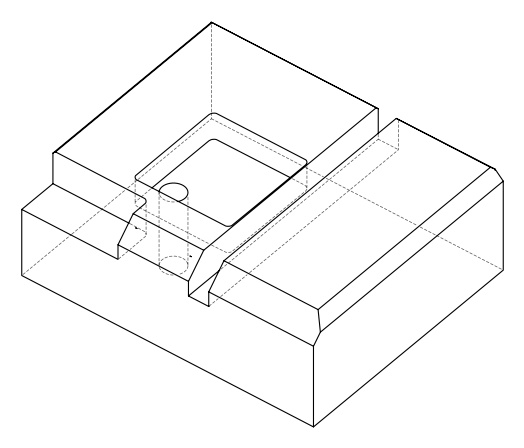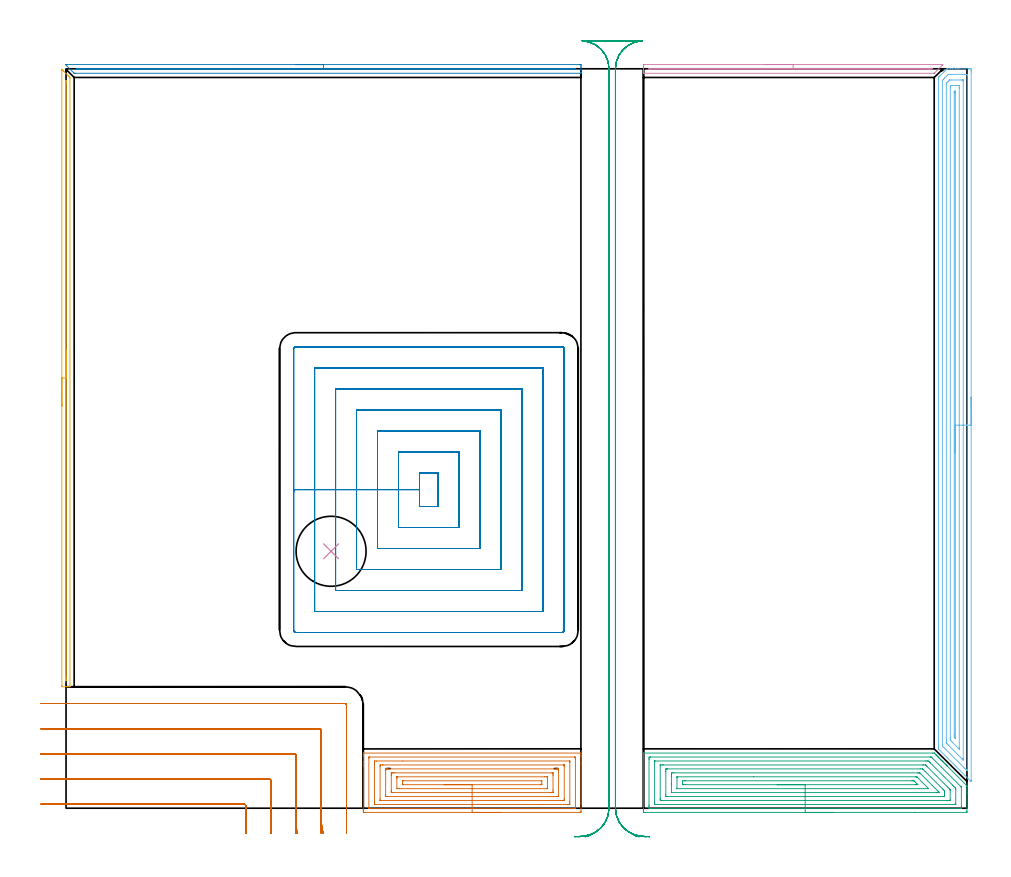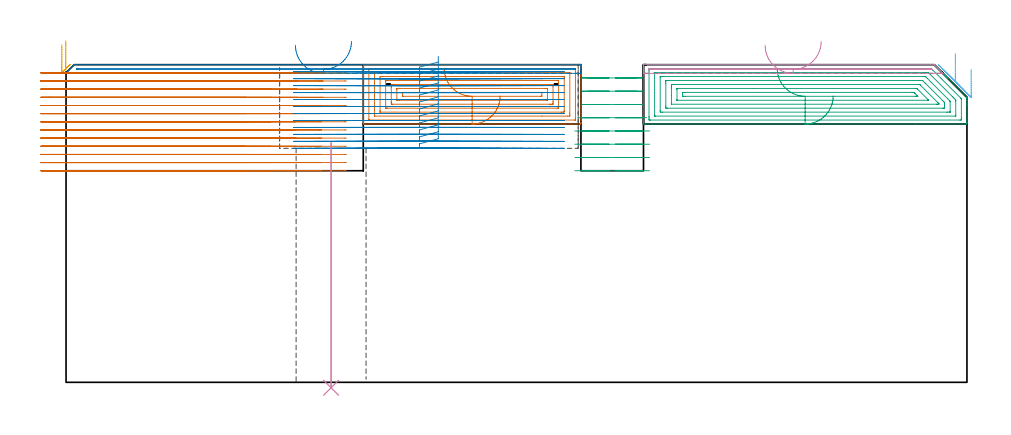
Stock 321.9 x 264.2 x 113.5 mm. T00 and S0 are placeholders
(PLAN: 10 operations, 4 tool changes, 97.7 min)
(1 AREA_MILL | FG_CHAMFER_SURFACE | UGT0205_001 | 5.29 min | 21101 mm3)
(2 AREA_MILL_1 | FG_CHAMFER_SURFACE_1 | UGT0205_001 | 3.06 min | 877 mm3)
(3 AREA_MILL_2 | FG_CHAMFER_SURFACE_2 | UGT0205_001 | 7.5 min | 27778 mm3)
(4 AREA_MILL_3 | FG_CHAMFER_SURFACE_3 | UGT0205_001 | 1.83 min | 534 mm3)
(5 AREA_MILL_4 | FG_CHAMFER_SURFACE_4 | UGT0205_001 | 3.64 min | 928 mm3)
(6 AREA_MILL_5 | FG_CHAMFER_SURFACE_5 | UGT0205_001 | 10.12 min | 16874 mm3)
(7 MILL_CORNER_NOTCH_RECTANGULAR | CORNER_NOTCH_RECTANGULAR | NXT0201_011 | Follow Part, ap 3, ae 75% | 17.3 min | 172560 mm3)
(8 MILL_RECTANGULAR_POCKET | POCKET_RECTANGULAR_STRAIGHT | NXT0201_013 | Follow Part, ap 2.5, ae 75% | 38.71 min | 356811 mm3)
(9 MILL_RECTANGULAR_SLOT | SLOT_RECTANGULAR | UGT0201_094 | Follow Part, ap 5, ae 75% | 9.92 min | 219696 mm3)
(10 INDEXABLE_INSERT_DRILL_THROUGH_HOLE_FROM_SOLID | STEP1HOLE | NXT0302_021 | 0.36 min | 41031 mm3)
(TOOL UGT0205_001 | Chamfer Mill 20 x 3 x 45 deg. | D20 FL50 Z2)
(TOOL NXT0201_011 | ENDMILL 12mm [2P460-1200-NA 1630] | D12 FL38 Z6)
(TOOL NXT0201_013 | ENDMILL 10mm | D10 FL30 Z4)
(TOOL UGT0201_094 | End mill 20 mm | D20 FL38 Z4)
(TOOL NXT0302_021 | Index. Insert Drill 25mm [880-D2500L25-05] | D25 PA176 FL125 Z2)
(OP 1 AREA_MILL)
G17 G21 G94 G90
T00 M6
G54
G17 G0 G90 X155.1 Y-1.5 S1061 M3
G43 Z123.5 H0
Z102.3
G94 G1 X155.062 Z101.428 F250.
X154.948 Z100.564
X154.759 Z99.712
X154.497 Z98.88
X154.163 Z98.074
X153.76 Z97.3
X153.291 Z96.564
X152.76 Z95.872
X152.171 Z95.229
X151.528 Z94.64
X150.836 Z94.108
X150.1 Z93.64
X149.326 Z93.237
X148.52 Z92.903
X147.688 Z92.641
X146.836 Z92.452
X145.972 Z92.338
X145.1 Z92.3
X106.786
X106.328 Y-1.495 Z92.303
X106.209 Y-1.491 Z92.306
X106.204 Y-1.042 Z92.755
X106.2 Y-0.462 Z93.334
Y15.135 Z108.93
Y15.714 Z109.509
Y16.319 Z110.116
Y16.596 Z110.393
Y18.36 Z112.155
Y18.914 Z112.713
Y19.242 Z113.041
X106.201 Y19.413 Z113.212
X106.21 Y19.694 Z113.493
X106.34 Y19.7 Z113.5
X183.86
X183.99 Y19.694 Z113.493
X184. Y19.412 Z113.211
Y18.915 Z112.714
Y18.36 Z112.155
Y16.319 Z110.116
Y15.714 Z109.509
Y2.12 Z95.917
Y-1.042 Z92.755
X183.997 Y-1.347 Z92.45
X183.99 Y-1.492 Z92.305
X183.844 Y-1.499 Z92.299
X183.414 Y-1.5 Z92.3
X145.1
Y-0.086 Z93.714
X108.492 Y-0.085 Z93.715
X108.21 Y-0.077 Z93.723
X108.204 Y0.011 Z93.811
X108.2 Y0.203 Z94.003
X108.201 Y17.841 Z111.641
X108.21 Y18.205 Z112.005
X108.22 Y18.279 Z112.079
X108.262 Y18.283 Z112.083
X108.364 Y18.285 Z112.085
X181.632 Y18.286 Z112.086
X181.708 Y18.285 Z112.085
X181.99 Y18.277 Z112.077
X181.996 Y18.189 Z111.989
X182. Y17.997 Z111.797
X181.999 Y0.359 Z94.159
X181.99 Y-0.005 Z93.795
X181.98 Y-0.079 Z93.721
X181.938 Y-0.083 Z93.717
X181.836 Y-0.085 Z93.715
X145.1 Y-0.086 Z93.714
Y1.328 Z95.128
X110.35 Y1.329 Z95.129
X110.257 Y1.33 Z95.13
X110.225 Y1.333 Z95.133
X110.213 Y1.334 Z95.134
X110.21 Y1.358 Z95.158
X110.204 Y1.456 Z95.256
X110.201 Y1.604 Z95.404
X110.2 Y1.752 Z95.552
Y15.862 Z109.662
X110.204 Y16.596 Z110.396
X110.207 Y16.738 Z110.538
X110.22 Y16.864 Z110.664
X110.35 Y16.866 Z110.666
X110.964 Y16.871 Z110.671
X120.319 Y16.872 Z110.672
X179.85 Y16.871 Z110.671
X179.943 Y16.87 Z110.67
X179.975 Y16.867 Z110.667
X179.987 Y16.866 Z110.666
X179.99 Y16.842 Z110.642
X179.996 Y16.744 Z110.544
X179.999 Y16.596 Z110.396
X180. Y16.448 Z110.248
Y2.338 Z96.138
X179.996 Y1.604 Z95.404
X179.993 Y1.462 Z95.262
X179.98 Y1.335 Z95.135
X179.85 Y1.334 Z95.134
X179.236 Y1.329 Z95.129
X170.035 Y1.328 Z95.128
X145.1
Y2.743 Z96.543
X112.3
X112.253 Y2.744 Z96.544
X112.22 Y2.748 Z96.548
X112.21 Y2.751 Z96.551
X112.207 Y2.768 Z96.568
X112.202 Y2.945 Z96.745
X112.2 Y3.3 Z97.1
X112.201 Y14.832 Z108.632
X112.206 Y15.24 Z109.04
X112.21 Y15.437 Z109.237
X112.398 Y15.451 Z109.251
X113.023 Y15.456 Z109.256
X113.283 Y15.457 Z109.257
X177.9
X177.947 Y15.456 Z109.256
X177.979 Y15.452 Z109.252
X177.99 Y15.449 Z109.249
X177.993 Y15.432 Z109.232
X177.998 Y15.255 Z109.055
X178. Y14.9 Z108.7
X177.999 Y3.368 Z97.168
X177.994 Y2.96 Z96.76
X177.99 Y2.763 Z96.563
X177.802 Y2.749 Z96.549
X177.177 Y2.744 Z96.544
X176.917 Y2.743 Z96.543
X145.1
Y4.157 Z97.957
X114.805
X114.711 Y4.158 Z97.958
X114.524 Y4.162 Z97.962
X114.21 Y4.171 Z97.971
X114.208 Y4.249 Z98.049
X114.201 Y4.847 Z98.647
Y13.666 Z107.466
X114.206 Y13.951 Z107.751
X114.21 Y14.024 Z107.824
X114.214 Y14.036 Z107.836
X114.306 Y14.039 Z107.839
X114.431 Y14.042 Z107.842
X114.618 Y14.043 Z107.843
X114.711
X175.395
X175.489 Y14.042 Z107.842
X175.676 Y14.038 Z107.838
X175.99 Y14.029 Z107.829
X175.992 Y13.951 Z107.751
X175.999 Y13.353 Z107.153
Y4.534 Z98.334
X175.994 Y4.249 Z98.049
X175.99 Y4.176 Z97.976
X175.986 Y4.164 Z97.964
X175.894 Y4.161 Z97.961
X175.769 Y4.158 Z97.958
X175.582 Y4.157 Z97.957
X175.489
X145.1
Y5.571 Z99.371
X116.587
X116.438 Y5.572 Z99.372
X116.319 Y5.575 Z99.375
X116.241 Y5.578 Z99.378
X116.21 Y5.585 Z99.385
X116.208 Y5.631 Z99.431
X116.203 Y6.013 Z99.813
X116.2 Y6.396 Z100.196
Y11.688 Z105.488
X116.202 Y12.187 Z105.987
X116.205 Y12.565 Z106.365
X116.21 Y12.618 Z106.418
X116.253 Y12.622 Z106.422
X116.364 Y12.625 Z106.425
X116.587 Y12.628 Z106.428
X117.031 Y12.629 Z106.429
X117.478
X173.613
X173.762 Y12.628 Z106.428
X173.881 Y12.625 Z106.425
X173.958 Y12.622 Z106.422
X173.99 Y12.615 Z106.415
X173.992 Y12.569 Z106.369
X173.997 Y12.187 Z105.987
X174. Y11.804 Z105.604
Y6.512 Z100.312
X173.998 Y6.013 Z99.813
X173.995 Y5.635 Z99.435
X173.99 Y5.582 Z99.382
X173.947 Y5.578 Z99.378
X173.836 Y5.575 Z99.375
X173.613 Y5.572 Z99.372
X173.169 Y5.571 Z99.371
X172.722
X145.1
Y6.985 Z100.785
X119.169
X118.369 Y6.987 Z100.787
X118.275 Y6.989 Z100.789
X118.218 Y6.992 Z100.792
X118.207 Y7.01 Z100.81
X118.204 Y7.018 Z100.818
X118.201 Y7.062 Z100.862
Y10.757 Z104.557
X118.206 Y11.092 Z104.892
X118.21 Y11.186 Z104.986
X118.215 Y11.209 Z105.009
X118.221 Y11.21 Z105.01
X118.269 Y11.213 Z105.013
X118.369 Y11.214 Z105.014
X118.46 Y11.215 Z105.015
X171.031
X171.831 Y11.213 Z105.013
X171.925 Y11.211 Z105.011
X171.982 Y11.208 Z105.008
X171.993 Y11.19 Z104.99
X171.996 Y11.182 Z104.982
X171.999 Y11.138 Z104.938
Y7.443 Z101.243
X171.994 Y7.108 Z100.908
X171.99 Y7.013 Z100.813
X171.985 Y6.991 Z100.791
X171.979 Y6.99 Z100.79
X171.931 Y6.987 Z100.787
X171.831 Y6.986 Z100.786
X171.74 Y6.985 Z100.785
X145.1
Y8.4 Z102.2
X120.413
X120.284 Y8.401 Z102.201
X120.25 Y8.402 Z102.202
X120.223 Y8.406 Z102.206
X120.21 Y8.46 Z102.26
X120.201 Y8.61 Z102.41
Y9.541 Z103.341
X120.208 Y9.749 Z103.549
X120.213 Y9.793 Z103.593
X120.343 Y9.797 Z103.597
X120.518 Y9.8 Z103.6
X169.787
X169.916 Y9.799 Z103.599
X169.95 Y9.798 Z103.598
X169.977 Y9.794 Z103.594
X169.99 Y9.74 Z103.54
X169.999 Y9.59 Z103.39
Y8.659 Z102.459
X169.992 Y8.451 Z102.251
X169.987 Y8.407 Z102.207
X169.857 Y8.403 Z102.203
X169.682 Y8.4 Z102.2
X145.1
X144.228 Z102.238
X143.363 Z102.351
X142.512 Z102.54
X141.68 Z102.803
X140.874 Z103.136
X140.1 Z103.539
X139.364 Z104.008
X138.672 Z104.539
X138.029 Z105.128
X137.44 Z105.772
X136.908 Z106.464
X136.44 Z107.2
X136.037 Z107.973
X135.703 Z108.779
X135.441 Z109.611
X135.252 Z110.463
X135.138 Z111.328
X135.1 Z112.2
G0 Z123.5
M5
M2
(OP 2 AREA_MILL_1)
G17 G21 G94 G90
T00 M6
G54
G17 G0 G90 X81.973 Y265.697 S1061 M3
G43 Z123.5 H0
Z120.403
G94 G1 X82.011 Z119.531 F250.
X82.125 Z118.666
X82.313 Z117.814
X82.576 Z116.982
X82.909 Z116.176
X83.312 Z115.403
X83.781 Z114.667
X84.312 Z113.975
X84.901 Z113.332
X85.545 Z112.742
X86.237 Z112.211
X86.972 Z111.742
X87.746 Z111.339
X88.552 Z111.006
X89.384 Y265.698 Z110.743
X90.236 Z110.554
X91.101 Z110.44
X91.972 Z110.402
X183.401 Y265.7 Z110.4
X183.72 Y265.699 Z110.401
X183.973 Y265.694 Z110.404
X183.996 Y265.692 Z110.406
X184. Y265.451 Z110.646
Y264.88 Z111.216
Y264.584 Z111.512
Y263.99 Z112.11
Y263.716 Z112.383
Y262.849 Z113.25
Y262.771 Z113.328
X183.997 Y262.684 Z113.408
X183.99 Y262.602 Z113.488
X183.847 Y262.6 Z113.5
X3.223
X2.895 Y262.604 Z113.49
X2.734 Y262.766 Z113.331
X2.651 Y262.849 Z113.249
X0.192 Y265.317 Z110.781
X0.098 Y265.451 Z110.649
X0. Y265.588 Z110.51
X-0.039 Y265.666 Z110.432
X-0.034 Y265.671 Z110.427
X-0.017 Y265.68 Z110.418
X0.043 Y265.694 Z110.405
X0.101 Y265.695
X91.972 Y265.698 Z110.402
Y264.283 Z111.817
X181.617 Y264.285 Z111.815
X181.925 Y264.284 Z111.816
X181.972 Y264.281 Z111.819
X181.989 Y264.279 Z111.821
X181.991 Y264.271 Z111.829
X181.997 Y264.215 Z111.885
X181.99 Y264.059 Z112.041
X181.978 Y264.021 Z112.079
X181.896 Y264.019 Z112.081
X181.617 Y264.016 Z112.084
X181.311 Y264.015 Z112.085
X181.005 Y264.014 Z112.086
X4.391 Y264.015 Z112.085
X4.115 Y264.017 Z112.083
X3.977 Y264.02 Z112.08
X3.942 Y264.022 Z112.078
X3.923 Y264.037 Z112.063
X3.882 Y264.074 Z112.026
X3.804 Y264.15 Z111.95
X3.731 Y264.226 Z111.874
X3.697 Y264.264 Z111.836
X3.69 Y264.274 Z111.826
X3.709 Y264.275 Z111.825
X3.842 Y264.278 Z111.822
X4.115 Y264.28 Z111.82
X4.427 Y264.281 Z111.819
X91.972 Y264.283 Z111.817
X92.844 Z111.855
X93.709 Z111.969
X94.561 Z112.157
X95.393 Z112.42
X96.199 Z112.753
X96.972 Z113.156
X97.708 Z113.625
X98.4 Y264.284 Z114.156
X99.044 Z114.745
X99.633 Z115.389
X100.164 Z116.081
X100.633 Z116.816
X101.036 Z117.59
X101.37 Z118.396
X101.632 Z119.228
X101.821 Z120.08
X101.935 Z120.945
X101.973 Z121.816
G0 Z123.5
M5
M2
(OP 3 AREA_MILL_2)
G17 G21 G94 G90
T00 M6
G54
G17 G0 G90 X274.1 Y-1.5 S1061 M3
G43 Z123.5 H0
Z102.3
G94 G1 X274.062 Z101.428 F250.
X273.948 Z100.563
X273.759 Z99.712
X273.497 Z98.88
X273.163 Z98.074
X272.76 Z97.3
X272.292 Z96.564
X271.76 Z95.872
X271.171 Z95.229
X270.528 Z94.64
X269.836 Z94.108
X269.1 Z93.64
X268.326 Z93.237
X267.52 Z92.903
X266.688 Z92.641
X265.837 Z92.452
X264.972 Z92.338
X264.1 Z92.3
X206.919
X206.461 Y-1.495 Z92.303
X206.31 Y-1.492 Z92.306
X206.305 Y-1.042 Z92.755
X206.3 Y-0.431 Z93.367
Y15.985 Z109.78
Y18.36 Z112.155
Y19.346 Z113.146
X206.309 Y19.694 Z113.485
X206.31 Y19.705 Z113.495
X206.469 Y19.7 Z113.5
X309.665
X310.187 Y19.704 Z113.491
X310.215 Y19.686 Z113.482
X310.218 Y19.683 Z113.481
X310.559 Y19.342 Z113.14
X310.66 Y19.242 Z113.038
X310.755 Y19.146 Z112.945
X310.857 Y19.043 Z112.843
X310.954 Y18.948 Z112.744
X311.045 Y18.855 Z112.655
X311.155 Y18.745 Z112.545
X311.248 Y18.654 Z112.45
X311.335 Y18.565 Z112.364
X311.453 Y18.448 Z112.247
X311.542 Y18.36 Z112.156
X311.626 Y18.275 Z112.074
X311.751 Y18.15 Z111.949
X311.836 Y18.066 Z111.862
X311.916 Y17.985 Z111.784
X312.048 Y17.852 Z111.651
X312.13 Y17.772 Z111.568
X312.206 Y17.694 Z111.493
X312.346 Y17.554 Z111.353
X312.424 Y17.478 Z111.274
X312.496 Y17.404 Z111.203
X312.644 Y17.256 Z111.056
X312.718 Y17.184 Z110.981
X312.787 Y17.114 Z110.913
X312.942 Y16.959 Z110.758
X313.011 Y16.89 Z110.687
X313.077 Y16.824 Z110.623
X313.24 Y16.661 Z110.46
X313.305 Y16.596 Z110.393
X313.367 Y16.533 Z110.332
X313.537 Y16.363 Z110.162
X313.599 Y16.302 Z110.099
X313.657 Y16.243 Z110.042
X313.835 Y16.065 Z109.864
X313.893 Y16.008 Z109.805
X313.948 Y15.953 Z109.752
X314.133 Y15.767 Z109.566
X314.187 Y15.714 Z109.511
X314.238 Y15.663 Z109.462
X314.431 Y15.47 Z109.269
X314.481 Y15.42 Z109.217
X314.528 Y15.372 Z109.171
X314.729 Y15.172 Z108.971
X314.775 Y15.126 Z108.924
X314.818 Y15.082 Z108.881
X315.026 Y14.874 Z108.673
X321.829 Y8.071 Z101.87
X321.876 Y8.022 Z101.821
X321.899 Y7.99 Z101.788
X321.9 Y7.777 Z101.575
Y7.707 Z101.506
Y6.895 Z100.69
Y5.672 Z99.469
Y5.131 Z98.925
Y-1.042 Z92.755
X321.897 Y-1.316 Z92.482
X321.89 Y-1.492 Z92.306
X321.711 Y-1.499 Z92.299
X303.412 Y-1.5 Z92.3
X264.1
Y-0.086 Z93.714
X208.706 Y-0.085 Z93.715
X208.63
X208.333 Y-0.079 Z93.721
X208.31 Y0.018 Z93.818
X208.303 Y0.238 Z94.038
X208.301 Y0.722 Z94.522
X208.3 Y1.123 Z94.923
X208.301 Y17.478 Z111.278
X208.302 Y17.877 Z111.677
X208.31 Y18.273 Z112.073
X208.706 Y18.284 Z112.084
X208.783 Y18.285 Z112.085
X308.848
X309.052 Y18.282 Z112.082
X309.149 Y18.279 Z112.079
X309.343 Y18.095 Z111.895
X309.666 Y17.783 Z111.583
X312.793 Y14.658 Z108.458
X319.672 Y7.777 Z101.577
X319.843 Y7.6 Z101.4
X319.888 Y7.55 Z101.35
X319.893 Y7.526 Z101.326
X319.897 Y7.476 Z101.276
X319.9 Y7.376 Z101.176
X319.899 Y0.722 Z94.522
X319.898 Y0.323 Z94.123
X319.89 Y-0.073 Z93.727
X319.494 Y-0.084 Z93.716
X319.418 Y-0.085 Z93.715
X264.1 Y-0.086 Z93.714
Y1.328 Z95.128
X210.493 Y1.329 Z95.129
X210.4 Y1.33 Z95.13
X210.327 Y1.333 Z95.133
X210.312 Y1.335 Z95.135
X210.308 Y1.359 Z95.159
X210.304 Y1.413 Z95.213
X210.301 Y1.604 Z95.404
X210.3 Y1.794 Z95.594
X210.301 Y16.596 Z110.396
X210.302 Y16.785 Z110.585
X210.308 Y16.85 Z110.65
X210.311 Y16.865 Z110.665
X210.321 Y16.867 Z110.667
X210.354 Y16.869 Z110.669
X210.493 Y16.871 Z110.671
X306.985
X307.604 Y16.868 Z110.668
X307.879 Y16.864 Z110.664
X308.138 Y16.851 Z110.651
X308.399 Y16.596 Z110.396
X308.772 Y16.228 Z110.028
X316.813 Y8.187 Z101.987
X317.221 Y7.777 Z101.577
X317.707 Y7.284 Z101.084
X317.89 Y7.084 Z100.884
X317.895 Y6.895 Z100.695
X317.899 Y6.706 Z100.506
Y1.604 Z95.404
X317.898 Y1.415 Z95.215
X317.892 Y1.35 Z95.15
X317.889 Y1.334 Z95.134
X317.88 Y1.333 Z95.133
X317.846 Y1.33 Z95.13
X317.707 Y1.329 Z95.129
X264.1 Y1.328 Z95.128
Y2.743 Z96.543
X213.174
X212.912 Y2.744 Z96.544
X212.43 Y2.748 Z96.548
X212.325 Y2.75 Z96.55
X212.31 Y2.934 Z96.734
X212.3 Y3.348 Z97.148
Y3.368 Z97.168
X212.301 Y15.264 Z109.064
X212.303 Y15.371 Z109.171
X212.307 Y15.425 Z109.225
X212.309 Y15.446 Z109.246
X212.331 Y15.45 Z109.25
X212.544 Y15.454 Z109.254
X213.174 Y15.457 Z109.257
X213.434
X306.092
X306.353 Y15.456 Z109.256
X306.985 Y15.452 Z109.252
X307.071 Y15.45 Z109.25
X307.163 Y15.376 Z109.176
X307.35 Y15.194 Z108.994
X307.718 Y14.832 Z108.632
X315.026 Y7.525 Z101.325
X315.653 Y6.895 Z100.695
X315.856 Y6.686 Z100.486
X315.889 Y6.651 Z100.451
X315.893 Y6.625 Z100.425
X315.897 Y6.572 Z100.372
X315.899 Y6.464 Z100.264
Y2.936 Z96.736
X315.897 Y2.829 Z96.629
X315.894 Y2.775 Z96.575
X315.891 Y2.753 Z96.553
X315.869 Y2.75 Z96.55
X315.656 Y2.746 Z96.546
X315.026 Y2.743 Z96.543
X314.766
X264.1
Y4.157 Z97.957
X214.867
X214.679 Y4.159 Z97.959
X214.313 Y4.164 Z97.964
X214.31 Y4.249 Z98.049
X214.301 Y4.9 Z98.7
X214.3 Y13.069 Z106.869
X214.302 Y13.719 Z107.519
X214.307 Y13.951 Z107.751
X214.31 Y14.025 Z107.825
X214.586 Y14.036 Z107.836
X214.773 Y14.041 Z107.841
X214.867 Y14.043 Z107.843
X305.199
X306.003 Y14.038 Z107.838
X306.041 Y14.036 Z107.836
X306.092 Y14.001 Z107.801
X306.147 Y13.951 Z107.751
X306.985 Y13.117 Z106.917
X313.24 Y6.862 Z100.662
X313.662 Y6.433 Z100.233
X313.869 Y6.221 Z100.021
X313.89 Y6.013 Z99.813
X313.899 Y5.363 Z99.163
Y5.131 Z98.931
X313.898 Y4.481 Z98.281
X313.893 Y4.249 Z98.049
X313.89 Y4.175 Z97.975
X313.615 Y4.164 Z97.964
X313.427 Y4.159 Z97.959
X313.333 Y4.157 Z97.957
X264.1
Y5.571 Z99.371
X216.302
X216.3 Y8.659 Z102.459
Y11.305 Z105.105
Y11.746 Z105.546
X216.303 Y12.187 Z105.987
X216.307 Y12.621 Z106.421
X216.747 Y12.625 Z106.425
X217.194 Y12.628 Z106.428
X304.305
X304.754 Y12.626 Z106.426
X304.973 Y12.622 Z106.422
X305.029 Y12.611 Z106.411
X305.104 Y12.542 Z106.342
X305.199 Y12.453 Z106.253
X311.453 Y6.199 Z99.999
X311.635 Y6.013 Z99.813
X311.812 Y5.828 Z99.628
X311.89 Y5.735 Z99.535
X311.892 Y5.682 Z99.482
X311.893 Y5.579 Z99.379
X311.453 Y5.575 Z99.375
X311.006 Y5.572 Z99.372
X264.1 Y5.571 Z99.371
Y6.985 Z100.785
X218.534 Y6.986 Z100.786
X218.441 Y6.987 Z100.787
X218.346 Y6.992 Z100.792
X218.309 Y6.996 Z100.796
X218.305 Y7.016 Z100.816
X218.302 Y7.04 Z100.84
X218.3 Y7.126 Z100.926
X218.301 Y10.885 Z104.685
X218.304 Y11.039 Z104.839
X218.31 Y11.162 Z104.962
X218.318 Y11.209 Z105.009
X218.335 Y11.21 Z105.01
X218.534 Y11.214 Z105.014
X245.701 Y11.215 Z105.015
X303.503
X303.904 Y11.213 Z105.013
X303.953 Y11.211 Z105.011
X303.974 Y11.208 Z105.008
X304.007 Y11.184 Z104.984
X304.141 Y11.057 Z104.857
X304.305 Y10.897 Z104.697
X308.117 Y7.085 Z100.885
X308.153 Y7.046 Z100.846
X308.186 Y7.005 Z100.805
X308.193 Y6.992 Z100.792
X307.788 Y6.985 Z100.785
X264.1
Y8.399 Z102.199
X221.215 Y8.4 Z102.2
X220.58 Y8.403 Z102.203
X220.321 Y8.407 Z102.207
X220.302 Y8.659 Z102.459
X220.301 Y8.679 Z102.479
Y9.541 Z103.341
Y9.561 Z103.361
X220.321 Y9.793 Z103.593
X220.954 Y9.799 Z103.599
X221.215 Y9.8 Z103.6
X302.256
X302.518 Y9.799 Z103.599
X302.781 Y9.795 Z103.595
X302.949 Y9.792 Z103.592
X303.036 Y9.71 Z103.51
X303.21 Y9.541 Z103.341
X303.412 Y9.342 Z103.142
X304.093 Y8.659 Z102.459
X304.305 Y8.444 Z102.244
X304.337 Y8.405 Z102.205
X304.336 Y8.404 Z102.204
X304.305 Y8.403 Z102.203
X303.674 Y8.4 Z102.2
X303.412
X264.1 Y8.399 Z102.199
X263.228 Z102.238
X262.364 Z102.351
X261.512 Z102.54
X260.68 Z102.803
X259.874 Z103.136
X259.1 Z103.539
X258.364 Z104.008
X257.672 Z104.539
X257.029 Z105.128
X256.44 Z105.772
X255.909 Z106.464
X255.44 Z107.199
X255.037 Z107.973
X254.703 Z108.779
X254.441 Z109.611
X254.252 Z110.463
X254.138 Z111.328
X254.1 Z112.199
G0 Z123.5
M5
M2
(OP 4 AREA_MILL_3)
G17 G21 G94 G90
T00 M6
G54
G17 G0 G90 X249.8 Y265.7 S1061 M3
G43 Z123.5 H0
Z120.4
G94 G1 X249.838 Z119.528 F250.
X249.952 Z118.664
X250.141 Z117.812
X250.403 Z116.98
X250.737 Z116.174
X251.14 Z115.4
X251.608 Z114.664
X252.14 Z113.972
X252.729 Z113.329
X253.372 Z112.74
X254.064 Z112.209
X254.8 Z111.74
X255.574 Z111.337
X256.38 Z111.003
X257.212 Z110.741
X258.064 Z110.552
X258.928 Z110.438
X259.8 Z110.4
X313.19
X313.221 Y265.698
X313.283 Y265.694 Z110.403
X313.262 Y265.667 Z110.43
X313.179 Y265.578 Z110.52
X310.373 Y262.773 Z113.326
X310.242 Y262.643 Z113.452
X310.195 Y262.604 Z113.489
X310.065 Y262.6 Z113.5
X206.421
X206.31 Y262.603 Z113.489
X206.3 Y262.736 Z113.362
Y263.322 Z112.777
Y264.111 Z111.988
Y264.583 Z111.512
Y264.82 Z111.277
Y265.45 Z110.646
X206.301 Y265.685 Z110.412
X206.303 Y265.692 Z110.406
X206.549 Y265.7 Z110.4
X259.8
Y264.286 Z111.814
X308.87
X309.175 Y264.285 Z111.815
X309.312 Y264.283 Z111.817
X309.404 Y264.279 Z111.821
X309.415 Y264.277 Z111.823
X309.397 Y264.254 Z111.846
X309.362 Y264.215 Z111.885
X309.303 Y264.154 Z111.946
X309.261 Y264.113 Z111.987
X309.175 Y264.032 Z112.068
X308.863 Y264.021 Z112.079
X308.564 Y264.017 Z112.083
X308.286 Y264.015 Z112.085
X307.98 Y264.014 Z112.086
X208.924 Y264.015 Z112.085
X208.645 Y264.017 Z112.083
X208.333 Y264.021 Z112.079
X208.309 Y264.028 Z112.072
X208.304 Y264.049 Z112.051
X208.309 Y264.125 Z111.975
X208.326 Y264.279 Z111.821
X208.368 Y264.281 Z111.819
X208.469 Y264.284 Z111.816
X208.645 Y264.285 Z111.815
X208.951 Y264.286 Z111.814
X259.8
X260.672 Z111.852
X261.536 Z111.966
X262.388 Z112.155
X263.22 Z112.417
X264.026 Z112.751
X264.8 Z113.154
X265.536 Z113.623
X266.228 Z114.154
X266.871 Z114.743
X267.46 Z115.386
X267.992 Z116.078
X268.46 Z116.814
X268.863 Z117.588
X269.197 Z118.394
X269.459 Z119.226
X269.648 Z120.078
X269.762 Z120.943
X269.8 Z121.814
G0 Z123.5
M5
M2
(OP 5 AREA_MILL_4)
G17 G21 G94 G90
T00 M6
G54
G17 G0 G90 X-1.5 Y143.7 S1061 M3
G43 Z123.5 H0
Z120.6
G94 G1 Y143.738 Z119.728 F250.
Y143.852 Z118.864
Y144.041 Z118.012
Y144.303 Z117.18
Y144.637 Z116.374
Y145.04 Z115.6
Y145.509 Z114.864
Y146.04 Z114.172
Y146.629 Z113.529
Y147.272 Z112.94
Y147.964 Z112.408
Y148.7 Z111.94
Y149.474 Z111.537
Y150.28 Z111.203
Y151.112 Z110.941
Y151.964 Z110.752
Y152.829 Z110.638
Y153.7 Z110.6
Y263.778
X-1.498 Y263.997 Z110.599
X-1.496 Z110.601
X-1.049 Y263.549 Z111.051
X-0.939 Y263.441 Z111.158
X-0.902 Y263.403 Z111.197
X0.882 Y261.619 Z112.981
X1.156 Y261.344 Z113.256
X1.4 Y261.094 Z113.485
Y260.727 Z113.5
Y43.552
X1.397 Y43.41 Z113.488
X1.362 Y43.406 Z113.453
X1.019 Y43.4 Z113.118
X0.555 Z112.654
X-0.05 Z112.045
X-1.242 Z110.855
X-1.491 Y43.402 Z110.605
X-1.5 Y43.833 Z110.6
Y153.7
X-0.086 Z112.014
Y258.979
X-0.082 Y259.835 Z112.018
X-0.08 Y259.865 Z112.02
X-0.05 Y260.054 Z112.05
X-0.02 Y259.835 Z112.08
X-0.017 Y259.802 Z112.083
X-0.014 Y258.943 Z112.086
Y46.638
X-0.017 Y45.781 Z112.083
X-0.019 Y45.75 Z112.082
X-0.05 Y45.469 Z112.05
X-0.081 Y45.781 Z112.019
X-0.083 Y45.815 Z112.017
X-0.086 Y46.673 Z112.014
Y153.7
Y154.572 Z112.052
Y155.437 Z112.166
Y156.288 Z112.355
Y157.12 Z112.617
Y157.926 Z112.951
Y158.7 Z113.354
Y159.436 Z113.823
Y160.128 Z114.354
Y160.771 Z114.943
Y161.361 Z115.586
Y161.892 Z116.279
Y162.36 Z117.014
Y162.763 Z117.788
Y163.097 Z118.594
Y163.359 Z119.426
Y163.548 Z120.278
Y163.662 Z121.143
Y163.7 Z122.014
G0 Z123.5
M5
M2
(OP 6 AREA_MILL_5)
G17 G21 G94 G90
T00 M6
G54
G17 G0 G90 X323.4 Y146.85 S1061 M3
G43 Z123.5 H0
Z111.8
G94 G1 Y146.812 Z110.928 F250.
Y146.698 Z110.064
Y146.509 Z109.212
Y146.247 Z108.38
Y145.913 Z107.574
Y145.51 Z106.8
Y145.042 Z106.064
Y144.51 Z105.372
Y143.921 Z104.729
Y143.278 Z104.14
Y142.586 Z103.608
Y141.85 Z103.14
Y141.076 Z102.737
Y140.27 Z102.403
Y139.438 Z102.141
Y138.586 Z101.952
Y137.722 Z101.838
Y136.85 Z101.8
Y10.022
X323.399 Y9.661 Z101.801
X323.398 Y9.619 Z101.802
X323.391 Y9.513 Z101.805
X323.315 Y9.586 Z101.883
X323.239 Y9.661 Z101.959
X311.711 Y21.189 Z113.489
X311.707 Y21.203 Z113.493
X311.7 Y21.71 Z113.5
Y260.915
X311.703 Y261.095 Z113.489
X311.763 Y261.16 Z113.433
X311.941 Y261.341 Z113.259
X312. Y261.4 Z113.199
X312.228 Y261.629 Z112.97
X312.406 Y261.808 Z112.79
X313.707 Y263.108 Z111.489
X313.814 Y263.214 Z111.386
X313.895 Y263.296 Z111.304
X314.002 Y263.404 Z111.194
X314.446 Y263.846 Z110.754
X314.582 Y263.982 Z110.618
X314.789 Y264.188 Z110.409
X314.805 Y264.199 Z110.393
X314.907 Y264.2 Z110.292
X315.031 Z110.169
X316.024 Z109.175
X316.663 Z108.533
X317.869 Z107.328
X318.437 Z106.758
X319.04 Z106.155
X322.588 Z102.609
X322.872 Y264.197 Z102.325
X323.392 Y264.192 Z101.806
X323.394 Y264.118 Z101.804
X323.398 Y263.593 Z101.802
X323.4 Y263.061 Z101.8
Y136.85
X321.986 Z103.214
Y13.677
X321.985 Y13.377 Z103.215
X321.676 Y13.677 Z103.524
X321.098 Y14.252 Z104.102
X320.78 Y14.57 Z104.42
X314.002 Y21.348 Z111.198
X313.642 Y21.71 Z111.558
X313.115 Y22.247 Z112.085
X313.114 Y22.603 Z112.086
Y260.023
X313.115 Y260.053 Z112.085
X313.541 Y260.487 Z111.659
X313.965 Y260.915 Z111.235
X314.868 Y261.819 Z110.332
X314.889 Y261.839 Z110.311
X315.179 Y262.117 Z110.021
X315.264 Y262.19 Z109.936
X315.391 Y262.196 Z109.809
X315.776 Y262.199 Z109.424
X316.274 Y262.2 Z108.926
X321.098 Y262.199 Z104.102
X321.598 Y262.197 Z103.602
X321.985 Y262.19 Z103.215
X321.986 Y261.808 Z103.214
Y136.85
X320.572 Z104.628
X320.571 Y17.778 Z104.629
X320.567 Y17.247 Z104.633
X320.566 Z104.634
X320.556 Z104.644
X320.211 Y17.589 Z104.989
X315.197 Y22.603 Z110.003
X314.889 Y22.914 Z110.311
X314.602 Y23.21 Z110.598
X314.535 Y23.283 Z110.665
X314.532 Y23.375 Z110.668
X314.531 Y23.495 Z110.669
X314.529 Y23.858 Z110.671
X314.528 Y24.388 Z110.672
X314.529 Y258.6 Z110.671
X314.531 Y258.865 Z110.669
X314.535 Y258.997 Z110.665
X314.537 Y259.025 Z110.663
X314.562 Y259.055 Z110.638
X314.631 Y259.13 Z110.569
X315.205 Y259.705 Z109.995
X315.524 Y260.023 Z109.676
X315.654 Y260.146 Z109.546
X315.694 Y260.183 Z109.506
X315.776 Y260.19 Z109.424
X316.488 Y260.199 Z108.712
X320.035 Y260.2 Z105.165
X320.211 Y260.198 Z104.989
X320.387 Y260.195 Z104.813
X320.504 Y260.19 Z104.696
X320.565 Y260.179 Z104.635
X320.567 Y260.143 Z104.633
X320.569 Y260.023 Z104.631
X320.571 Y259.66 Z104.629
X320.572 Y136.85 Z104.628
X319.157 Z106.043
X319.156 Y21.71 Z106.044
X319.152 Y21.131 Z106.048
X319.151 Y21.112 Z106.049
X319.123 Y21.136 Z106.077
X319.039 Y21.214 Z106.161
X318.873 Y21.377 Z106.327
X316.663 Y23.586 Z108.537
X316.264 Y23.987 Z108.936
X316.064 Y24.191 Z109.136
X315.966 Y24.294 Z109.234
X315.949 Y24.318 Z109.251
X315.947 Y24.34 Z109.253
X315.945 Y24.388 Z109.255
X315.943 Y25.113 Z109.257
Y25.28
Y257.345
X315.945 Y257.708 Z109.255
X315.947 Y257.889 Z109.253
X315.95 Y257.975 Z109.25
X315.986 Y258.026 Z109.214
X316.082 Y258.122 Z109.118
X316.141 Y258.18 Z109.059
X316.239 Y258.19 Z108.961
X316.663 Y258.199 Z108.537
X316.701 Y258.2 Z108.499
X317.55 Z107.65
X318.475 Z106.725
X318.874 Y258.194 Z106.326
X319.073 Y258.19 Z106.127
X319.15 Y258.175 Z106.05
X319.157 Y257.345 Z106.043
Y136.85
X317.743 Z107.457
Y25.28
X317.742 Y25.088 Z107.458
X317.739 Y25.022 Z107.461
X317.737 Y24.985 Z107.463
X317.684 Y25.026 Z107.516
X317.55 Y25.153 Z107.65
X317.423 Y25.28 Z107.777
X317.379 Y25.331 Z107.821
X317.364 Y25.38 Z107.836
X317.361 Y25.47 Z107.839
X317.357 Y26.173 Z107.843
Y26.367
Y255.754
X317.359 Y255.949 Z107.841
X317.361 Y256.078 Z107.839
X317.364 Y256.175 Z107.836
X317.392 Y256.19 Z107.808
X317.55 Y256.196 Z107.65
X317.641 Y256.198 Z107.559
X317.697 Y256.196 Z107.503
X317.726 Y256.191 Z107.474
X317.736 Y256.187 Z107.464
X317.737 Y256.143 Z107.463
X317.742 Y255.754 Z107.458
X317.743 Y255.56 Z107.457
Y255.366
Y136.85
Y135.978 Z107.495
Y135.114 Z107.609
Y134.262 Z107.798
Y133.43 Z108.06
Y132.624 Z108.394
Y131.85 Z108.797
Y131.114 Z109.265
Y130.422 Z109.796
Y129.779 Z110.386
Y129.19 Z111.029
Y128.658 Z111.721
Y128.19 Z112.457
Y127.787 Z113.231
Y127.453 Z114.037
Y127.191 Z114.869
Y127.002 Z115.72
Y126.888 Z116.585
Y126.85 Z117.457
G0 Z123.5
M5
M2
(OP 7 MILL_CORNER_NOTCH_RECTANGULAR)
G17 G21 G94 G90
T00 M6
G54
G17 G0 G90 X64.36 Y-8.997 S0 M3
G43 Z123.5 H1
Z110.585
G94 G1 X64.232 Y-6. F250.
G2 X64.2 Y-4.472 R36. F500.
G1 Y0.804
G3 X63.604 Y1.4 R0.6
G1 X-6.
X-9. F250.
G0 Z123.5
X73.413 Y-8.995
Z110.585
G1 X73.243 Y-6.
G2 X73.2 Y-4.472 R27. F500.
G1 Y9.804
G3 X72.604 Y10.4 R0.6
G1 X-6.
X-9. F250.
G0 Z123.5
X82.52 Y-8.989
Z110.585
G1 X82.265 Y-6.
G2 X82.2 Y-4.472 R18. F500.
G1 Y18.804
G3 X81.604 Y19.4 R0.6
G1 X-6.
X-9. F250.
G0 Z123.5
X91.84 Y-8.956
Z110.585
G1 X91.331 Y-6.
G2 X91.2 Y-4.472 R9. F500.
G1 Y27.803
G3 X90.603 Y28.4 R0.6
G1 X-6.
X-9. F250.
G0 Z123.5
X100.2 Y-7.472
Z110.585
G1 Y-4.472
Y36.803 F500.
G3 X99.603 Y37.4 R0.6
G1 X-6.
X-9. F250.
G0 Z123.5
X64.36 Y-8.997
Z107.669
G1 X64.232 Y-6.
G2 X64.2 Y-4.472 R36. F500.
G1 Y0.804
G3 X63.604 Y1.4 R0.6
G1 X-6.
X-9. F250.
G0 Z123.5
X73.413 Y-8.995
Z107.669
G1 X73.243 Y-6.
G2 X73.2 Y-4.472 R27. F500.
G1 Y9.804
G3 X72.604 Y10.4 R0.6
G1 X-6.
X-9. F250.
G0 Z123.5
X82.52 Y-8.989
Z107.669
G1 X82.265 Y-6.
G2 X82.2 Y-4.472 R18. F500.
G1 Y18.804
G3 X81.604 Y19.4 R0.6
G1 X-6.
X-9. F250.
G0 Z123.5
X91.84 Y-8.956
Z107.669
G1 X91.331 Y-6.
G2 X91.2 Y-4.472 R9. F500.
G1 Y27.803
G3 X90.603 Y28.4 R0.6
G1 X-6.
X-9. F250.
G0 Z123.5
X100.2 Y-7.472
Z107.669
G1 Y-4.472
Y36.803 F500.
G3 X99.603 Y37.4 R0.6
G1 X-6.
X-9. F250.
G0 Z123.5
X64.36 Y-8.997
Z104.754
G1 X64.232 Y-6.
G2 X64.2 Y-4.472 R36. F500.
G1 Y0.804
G3 X63.604 Y1.4 R0.6
G1 X-6.
X-9. F250.
G0 Z123.5
X73.413 Y-8.995
Z104.754
G1 X73.243 Y-6.
G2 X73.2 Y-4.472 R27. F500.
G1 Y9.804
G3 X72.604 Y10.4 R0.6
G1 X-6.
X-9. F250.
G0 Z123.5
X82.52 Y-8.989
Z104.754
G1 X82.265 Y-6.
G2 X82.2 Y-4.472 R18. F500.
G1 Y18.804
G3 X81.604 Y19.4 R0.6
G1 X-6.
X-9. F250.
G0 Z123.5
X91.84 Y-8.956
Z104.754
G1 X91.331 Y-6.
G2 X91.2 Y-4.472 R9. F500.
G1 Y27.803
G3 X90.603 Y28.4 R0.6
G1 X-6.
X-9. F250.
G0 Z123.5
X100.2 Y-7.472
Z104.754
G1 Y-4.472
Y36.803 F500.
G3 X99.603 Y37.4 R0.6
G1 X-6.
X-9. F250.
G0 Z123.5
X64.36 Y-8.997
Z101.838
G1 X64.232 Y-6.
G2 X64.2 Y-4.472 R36. F500.
G1 Y0.804
G3 X63.604 Y1.4 R0.6
G1 X-6.
X-9. F250.
G0 Z123.5
X73.413 Y-8.995
Z101.838
G1 X73.243 Y-6.
G2 X73.2 Y-4.472 R27. F500.
G1 Y9.804
G3 X72.604 Y10.4 R0.6
G1 X-6.
X-9. F250.
G0 Z123.5
X82.52 Y-8.989
Z101.838
G1 X82.265 Y-6.
G2 X82.2 Y-4.472 R18. F500.
G1 Y18.804
G3 X81.604 Y19.4 R0.6
G1 X-6.
X-9. F250.
G0 Z123.5
X91.84 Y-8.956
Z101.838
G1 X91.331 Y-6.
G2 X91.2 Y-4.472 R9. F500.
G1 Y27.803
G3 X90.603 Y28.4 R0.6
G1 X-6.
X-9. F250.
G0 Z123.5
X100.2 Y-7.472
Z101.838
G1 Y-4.472
Y36.803 F500.
G3 X99.603 Y37.4 R0.6
G1 X-6.
X-9. F250.
G0 Z123.5
X64.229 Y-9.
Z98.923
G1 X64.202 Y-6.
G2 X64.2 Y-5.666 R36. F500.
G1 Y0.804
G3 X63.604 Y1.4 R0.6
G1 X-6.
X-9. F250.
G0 Z123.5
X73.239 Y-9.
Z98.923
G1 X73.202 Y-6.
G2 X73.2 Y-5.666 R27. F500.
G1 Y9.804
G3 X72.604 Y10.4 R0.6
G1 X-6.
X-9. F250.
G0 Z123.5
X82.259 Y-8.999
Z98.923
G1 X82.203 Y-6.
G2 X82.2 Y-5.666 R18. F500.
G1 Y18.804
G3 X81.604 Y19.4 R0.6
G1 X-6.
X-9. F250.
G0 Z123.5
X91.318 Y-8.998
Z98.923
G1 X91.206 Y-6.
G2 X91.2 Y-5.666 R9. F500.
G1 Y27.803
G3 X90.603 Y28.4 R0.6
G1 X-6.
X-9. F250.
G0 Z123.5
X100.2 Y-8.666
Z98.923
G1 Y-5.666
Y36.803 F500.
G3 X99.603 Y37.4 R0.6
G1 X-6.
X-9. F250.
G0 Z123.5
X64.2 Y-9.
Z96.008
G1 Y-6.
Y0.804 F500.
G3 X63.604 Y1.4 R0.6
G1 X-6.
X-9. F250.
G0 Z123.5
X73.2 Y-9.
Z96.008
G1 Y-6.
Y9.804 F500.
G3 X72.604 Y10.4 R0.6
G1 X-6.
X-9. F250.
G0 Z123.5
X82.2 Y-9.
Z96.008
G1 Y-6.
Y18.804 F500.
G3 X81.604 Y19.4 R0.6
G1 X-6.
X-9. F250.
G0 Z123.5
X91.2 Y-9.
Z96.008
G1 Y-6.
Y27.803 F500.
G3 X90.603 Y28.4 R0.6
G1 X-6.
X-9. F250.
G0 Z123.5
X100.2 Y-9.
Z96.008
G1 Y-6.
Y36.803 F500.
G3 X99.603 Y37.4 R0.6
G1 X-6.
X-9. F250.
G0 Z123.5
X64.2 Y-9.
Z93.092
G1 Y-6.
Y0.804 F500.
G3 X63.604 Y1.4 R0.6
G1 X-6.
X-9. F250.
G0 Z123.5
X73.2 Y-9.
Z93.092
G1 Y-6.
Y9.804 F500.
G3 X72.604 Y10.4 R0.6
G1 X-6.
X-9. F250.
G0 Z123.5
X82.2 Y-9.
Z93.092
G1 Y-6.
Y18.804 F500.
G3 X81.604 Y19.4 R0.6
G1 X-6.
X-9. F250.
G0 Z123.5
X91.2 Y-9.
Z93.092
G1 Y-6.
Y27.803 F500.
G3 X90.603 Y28.4 R0.6
G1 X-6.
X-9. F250.
G0 Z123.5
X100.2 Y-9.
Z93.092
G1 Y-6.
Y36.803 F500.
G3 X99.603 Y37.4 R0.6
G1 X-6.
X-9. F250.
G0 Z123.5
X64.2 Y-9.
Z90.177
G1 Y-6.
Y0.804 F500.
G3 X63.604 Y1.4 R0.6
G1 X-6.
X-9. F250.
G0 Z123.5
X73.2 Y-9.
Z90.177
G1 Y-6.
Y9.804 F500.
G3 X72.604 Y10.4 R0.6
G1 X-6.
X-9. F250.
G0 Z123.5
X82.2 Y-9.
Z90.177
G1 Y-6.
Y18.804 F500.
G3 X81.604 Y19.4 R0.6
G1 X-6.
X-9. F250.
G0 Z123.5
X91.2 Y-9.
Z90.177
G1 Y-6.
Y27.803 F500.
G3 X90.603 Y28.4 R0.6
G1 X-6.
X-9. F250.
G0 Z123.5
X100.2 Y-9.
Z90.177
G1 Y-6.
Y36.803 F500.
G3 X99.603 Y37.4 R0.6
G1 X-6.
X-9. F250.
G0 Z123.5
X64.2 Y-9.
Z87.262
G1 Y-6.
Y0.804 F500.
G3 X63.604 Y1.4 R0.6
G1 X-6.
X-9. F250.
G0 Z123.5
X73.2 Y-9.
Z87.262
G1 Y-6.
Y9.804 F500.
G3 X72.604 Y10.4 R0.6
G1 X-6.
X-9. F250.
G0 Z123.5
X82.2 Y-9.
Z87.262
G1 Y-6.
Y18.804 F500.
G3 X81.604 Y19.4 R0.6
G1 X-6.
X-9. F250.
G0 Z123.5
X91.2 Y-9.
Z87.262
G1 Y-6.
Y27.803 F500.
G3 X90.603 Y28.4 R0.6
G1 X-6.
X-9. F250.
G0 Z123.5
X100.2 Y-9.
Z87.262
G1 Y-6.
Y36.803 F500.
G3 X99.603 Y37.4 R0.6
G1 X-6.
X-9. F250.
G0 Z123.5
X64.2 Y-9.
Z84.346
G1 Y-6.
Y0.804 F500.
G3 X63.604 Y1.4 R0.6
G1 X-6.
X-9. F250.
G0 Z123.5
X73.2 Y-9.
Z84.346
G1 Y-6.
Y9.804 F500.
G3 X72.604 Y10.4 R0.6
G1 X-6.
X-9. F250.
G0 Z123.5
X82.2 Y-9.
Z84.346
G1 Y-6.
Y18.804 F500.
G3 X81.604 Y19.4 R0.6
G1 X-6.
X-9. F250.
G0 Z123.5
X91.2 Y-9.
Z84.346
G1 Y-6.
Y27.803 F500.
G3 X90.603 Y28.4 R0.6
G1 X-6.
X-9. F250.
G0 Z123.5
X100.2 Y-9.
Z84.346
G1 Y-6.
Y36.803 F500.
G3 X99.603 Y37.4 R0.6
G1 X-6.
X-9. F250.
G0 Z123.5
X64.2 Y-9.
Z81.431
G1 Y-6.
Y0.804 F500.
G3 X63.604 Y1.4 R0.6
G1 X-6.
X-9. F250.
G0 Z123.5
X73.2 Y-9.
Z81.431
G1 Y-6.
Y9.804 F500.
G3 X72.604 Y10.4 R0.6
G1 X-6.
X-9. F250.
G0 Z123.5
X82.2 Y-9.
Z81.431
G1 Y-6.
Y18.804 F500.
G3 X81.604 Y19.4 R0.6
G1 X-6.
X-9. F250.
G0 Z123.5
X91.2 Y-9.
Z81.431
G1 Y-6.
Y27.803 F500.
G3 X90.603 Y28.4 R0.6
G1 X-6.
X-9. F250.
G0 Z123.5
X100.2 Y-9.
Z81.431
G1 Y-6.
Y36.803 F500.
G3 X99.603 Y37.4 R0.6
G1 X-6.
X-9. F250.
G0 Z123.5
X64.2 Y-9.
Z78.515
G1 Y-6.
Y0.804 F500.
G3 X63.604 Y1.4 R0.6
G1 X-6.
X-9. F250.
G0 Z123.5
X73.2 Y-9.
Z78.515
G1 Y-6.
Y9.804 F500.
G3 X72.604 Y10.4 R0.6
G1 X-6.
X-9. F250.
G0 Z123.5
X82.2 Y-9.
Z78.515
G1 Y-6.
Y18.804 F500.
G3 X81.604 Y19.4 R0.6
G1 X-6.
X-9. F250.
G0 Z123.5
X91.2 Y-9.
Z78.515
G1 Y-6.
Y27.803 F500.
G3 X90.603 Y28.4 R0.6
G1 X-6.
X-9. F250.
G0 Z123.5
X100.2 Y-9.
Z78.515
G1 Y-6.
Y36.803 F500.
G3 X99.603 Y37.4 R0.6
G1 X-6.
X-9. F250.
G0 Z123.5
X64.2 Y-9.
Z75.6
G1 Y-6.
Y0.804 F500.
G3 X63.604 Y1.4 R0.6
G1 X-6.
X-9. F250.
G0 Z123.5
X73.2 Y-9.
Z75.6
G1 Y-6.
Y9.804 F500.
G3 X72.604 Y10.4 R0.6
G1 X-6.
X-9. F250.
G0 Z123.5
X82.2 Y-9.
Z75.6
G1 Y-6.
Y18.804 F500.
G3 X81.604 Y19.4 R0.6
G1 X-6.
X-9. F250.
G0 Z123.5
X91.2 Y-9.
Z75.6
G1 Y-6.
Y27.803 F500.
G3 X90.603 Y28.4 R0.6
G1 X-6.
X-9. F250.
G0 Z123.5
X100.2 Y-9.
Z75.6
G1 Y-6.
Y36.803 F500.
G3 X99.603 Y37.4 R0.6
G1 X-6.
X-9. F250.
G0 Z123.5
M5
M2
(OP 8 MILL_RECTANGULAR_POCKET)
G17 G21 G94 G90
T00 M6
G54
G17 G0 G90 X133. Y112.155 S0 M3
G43 Z123.5 H0
Z116.5
G94 G1 Y119.9 Z114.425 F250.
X126.3 Z112.629
Y113.85 Z111.008
Y107.8 F500.
X133.
Y119.9
X126.3
Y113.85
X118.8
Y100.3
X140.5
Y127.4
X118.8
Y113.85
X111.3
Y92.8
X148.
Y134.9
X111.3
Y113.85
X103.8
Y85.3
X155.5
Y142.4
X103.8
Y113.85
X96.3
Y77.8
X163.
Y149.9
X96.3
Y113.85
X88.8
Y70.3
X170.5
Y157.4
X88.8
Y113.85
X81.3
Y63.6
G3 X82.1 Y62.8 R0.8
G1 X177.2
G3 X178. Y63.6 R0.8
G1 Y164.1
G3 X177.2 Y164.9 R0.8
G1 X82.1
G3 X81.3 Y164.1 R0.8
G1 Y113.85
Y112.85
G0 X133. Y112.155 Z114.008
G1 Y119.9 Z111.933 F250.
X126.3 Z110.138
Y113.85 Z108.517
Y107.8 F500.
X133.
Y119.9
X126.3
Y113.85
X118.8
Y100.3
X140.5
Y127.4
X118.8
Y113.85
X111.3
Y92.8
X148.
Y134.9
X111.3
Y113.85
X103.8
Y85.3
X155.5
Y142.4
X103.8
Y113.85
X96.3
Y77.8
X163.
Y149.9
X96.3
Y113.85
X88.8
Y70.3
X170.5
Y157.4
X88.8
Y113.85
X81.3
Y63.6
G3 X82.1 Y62.8 R0.8
G1 X177.2
G3 X178. Y63.6 R0.8
G1 Y164.1
G3 X177.2 Y164.9 R0.8
G1 X82.1
G3 X81.3 Y164.1 R0.8
G1 Y113.85
Y112.85
G0 X133. Y112.155 Z111.517
G1 Y119.9 Z109.441 F250.
X126.3 Z107.646
Y113.85 Z106.025
Y107.8 F500.
X133.
Y119.9
X126.3
Y113.85
X118.8
Y100.3
X140.5
Y127.4
X118.8
Y113.85
X111.3
Y92.8
X148.
Y134.9
X111.3
Y113.85
X103.8
Y85.3
X155.5
Y142.4
X103.8
Y113.85
X96.3
Y77.8
X163.
Y149.9
X96.3
Y113.85
X88.8
Y70.3
X170.5
Y157.4
X88.8
Y113.85
X81.3
Y63.6
G3 X82.1 Y62.8 R0.8
G1 X177.2
G3 X178. Y63.6 R0.8
G1 Y164.1
G3 X177.2 Y164.9 R0.8
G1 X82.1
G3 X81.3 Y164.1 R0.8
G1 Y113.85
Y112.85
G0 X133. Y112.155 Z109.025
G1 Y119.9 Z106.95 F250.
X126.3 Z105.154
Y113.85 Z103.533
Y107.8 F500.
X133.
Y119.9
X126.3
Y113.85
X118.8
Y100.3
X140.5
Y127.4
X118.8
Y113.85
X111.3
Y92.8
X148.
Y134.9
X111.3
Y113.85
X103.8
Y85.3
X155.5
Y142.4
X103.8
Y113.85
X96.3
Y77.8
X163.
Y149.9
X96.3
Y113.85
X88.8
Y70.3
X170.5
Y157.4
X88.8
Y113.85
X81.3
Y63.6
G3 X82.1 Y62.8 R0.8
G1 X177.2
G3 X178. Y63.6 R0.8
G1 Y164.1
G3 X177.2 Y164.9 R0.8
G1 X82.1
G3 X81.3 Y164.1 R0.8
G1 Y113.85
Y112.85
G0 X133. Y112.155 Z106.533
G1 Y119.9 Z104.458 F250.
X126.3 Z102.663
Y113.85 Z101.042
Y107.8 F500.
X133.
Y119.9
X126.3
Y113.85
X118.8
Y100.3
X140.5
Y127.4
X118.8
Y113.85
X111.3
Y92.8
X148.
Y134.9
X111.3
Y113.85
X103.8
Y85.3
X155.5
Y142.4
X103.8
Y113.85
X96.3
Y77.8
X163.
Y149.9
X96.3
Y113.85
X88.8
Y70.3
X170.5
Y157.4
X88.8
Y113.85
X81.3
Y63.6
G3 X82.1 Y62.8 R0.8
G1 X177.2
G3 X178. Y63.6 R0.8
G1 Y164.1
G3 X177.2 Y164.9 R0.8
G1 X82.1
G3 X81.3 Y164.1 R0.8
G1 Y113.85
Y112.85
G0 X133. Y112.155 Z104.042
G1 Y119.9 Z101.966 F250.
X126.3 Z100.171
Y113.85 Z98.55
Y107.8 F500.
X133.
Y119.9
X126.3
Y113.85
X118.8
Y100.3
X140.5
Y127.4
X118.8
Y113.85
X111.3
Y92.8
X148.
Y134.9
X111.3
Y113.85
X103.8
Y85.3
X155.5
Y142.4
X103.8
Y113.85
X96.3
Y77.8
X163.
Y149.9
X96.3
Y113.85
X88.8
Y70.3
X170.5
Y157.4
X88.8
Y113.85
X81.3
Y63.6
G3 X82.1 Y62.8 R0.8
G1 X177.2
G3 X178. Y63.6 R0.8
G1 Y164.1
G3 X177.2 Y164.9 R0.8
G1 X82.1
G3 X81.3 Y164.1 R0.8
G1 Y113.85
Y112.85
G0 X133. Y112.155 Z101.55
G1 Y119.9 Z99.475 F250.
X126.3 Z97.679
Y113.85 Z96.058
Y107.8 F500.
X133.
Y119.9
X126.3
Y113.85
X118.8
Y100.3
X140.5
Y127.4
X118.8
Y113.85
X111.3
Y92.8
X148.
Y134.9
X111.3
Y113.85
X103.8
Y85.3
X155.5
Y142.4
X103.8
Y113.85
X96.3
Y77.8
X163.
Y149.9
X96.3
Y113.85
X88.8
Y70.3
X170.5
Y157.4
X88.8
Y113.85
X81.3
Y63.6
G3 X82.1 Y62.8 R0.8
G1 X177.2
G3 X178. Y63.6 R0.8
G1 Y164.1
G3 X177.2 Y164.9 R0.8
G1 X82.1
G3 X81.3 Y164.1 R0.8
G1 Y113.85
Y112.85
G0 X133. Y112.155 Z99.058
G1 Y119.9 Z96.983 F250.
X126.3 Z95.188
Y113.85 Z93.567
Y107.8 F500.
X133.
Y119.9
X126.3
Y113.85
X118.8
Y100.3
X140.5
Y127.4
X118.8
Y113.85
X111.3
Y92.8
X148.
Y134.9
X111.3
Y113.85
X103.8
Y85.3
X155.5
Y142.4
X103.8
Y113.85
X96.3
Y77.8
X163.
Y149.9
X96.3
Y113.85
X88.8
Y70.3
X170.5
Y157.4
X88.8
Y113.85
X81.3
Y63.6
G3 X82.1 Y62.8 R0.8
G1 X177.2
G3 X178. Y63.6 R0.8
G1 Y164.1
G3 X177.2 Y164.9 R0.8
G1 X82.1
G3 X81.3 Y164.1 R0.8
G1 Y113.85
Y112.85
G0 X133. Y112.155 Z96.567
G1 Y119.9 Z94.491 F250.
X126.3 Z92.696
Y113.85 Z91.075
Y107.8 F500.
X133.
Y119.9
X126.3
Y113.85
X118.8
Y100.3
X140.5
Y127.4
X118.8
Y113.85
X111.3
Y92.8
X148.
Y134.9
X111.3
Y113.85
X103.8
Y85.3
X155.5
Y142.4
X103.8
Y113.85
X96.3
Y77.8
X163.
Y149.9
X96.3
Y113.85
X88.8
Y70.3
X170.5
Y157.4
X88.8
Y113.85
X81.3
Y63.6
G3 X82.1 Y62.8 R0.8
G1 X177.2
G3 X178. Y63.6 R0.8
G1 Y164.1
G3 X177.2 Y164.9 R0.8
G1 X82.1
G3 X81.3 Y164.1 R0.8
G1 Y113.85
Y112.85
G0 X133. Y112.155 Z94.075
G1 Y119.9 Z92. F250.
X126.3 Z90.204
Y113.85 Z88.583
Y107.8 F500.
X133.
Y119.9
X126.3
Y113.85
X118.8
Y100.3
X140.5
Y127.4
X118.8
Y113.85
X111.3
Y92.8
X148.
Y134.9
X111.3
Y113.85
X103.8
Y85.3
X155.5
Y142.4
X103.8
Y113.85
X96.3
Y77.8
X163.
Y149.9
X96.3
Y113.85
X88.8
Y70.3
X170.5
Y157.4
X88.8
Y113.85
X81.3
Y63.6
G3 X82.1 Y62.8 R0.8
G1 X177.2
G3 X178. Y63.6 R0.8
G1 Y164.1
G3 X177.2 Y164.9 R0.8
G1 X82.1
G3 X81.3 Y164.1 R0.8
G1 Y113.85
Y112.85
G0 X133. Y112.155 Z91.583
G1 Y119.9 Z89.508 F250.
X126.3 Z87.713
Y113.85 Z86.092
Y107.8 F500.
X133.
Y119.9
X126.3
Y113.85
X118.8
Y100.3
X140.5
Y127.4
X118.8
Y113.85
X111.3
Y92.8
X148.
Y134.9
X111.3
Y113.85
X103.8
Y85.3
X155.5
Y142.4
X103.8
Y113.85
X96.3
Y77.8
X163.
Y149.9
X96.3
Y113.85
X88.8
Y70.3
X170.5
Y157.4
X88.8
Y113.85
X81.3
Y63.6
G3 X82.1 Y62.8 R0.8
G1 X177.2
G3 X178. Y63.6 R0.8
G1 Y164.1
G3 X177.2 Y164.9 R0.8
G1 X82.1
G3 X81.3 Y164.1 R0.8
G1 Y113.85
Y112.85
G0 X133. Y112.155 Z89.092
G1 Y119.9 Z87.016 F250.
X126.3 Z85.221
Y113.85 Z83.6
Y107.8 F500.
X133.
Y119.9
X126.3
Y113.85
X118.8
Y100.3
X140.5
Y127.4
X118.8
Y113.85
X111.3
Y92.8
X148.
Y134.9
X111.3
Y113.85
X103.8
Y85.3
X155.5
Y142.4
X103.8
Y113.85
X96.3
Y77.8
X163.
Y149.9
X96.3
Y113.85
X88.8
Y70.3
X170.5
Y157.4
X88.8
Y113.85
X81.3
Y63.6
G3 X82.1 Y62.8 R0.8
G1 X177.2
G3 X178. Y63.6 R0.8
G1 Y164.1
G3 X177.2 Y164.9 R0.8
G1 X82.1
G3 X81.3 Y164.1 R0.8
G1 Y113.85
Y112.85
G0 Z123.5
M5
M2
(OP 9 MILL_RECTANGULAR_SLOT)
G17 G21 G94 G90
T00 M6
G54
G17 G0 G90 X203.898 Y-10.16 S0 M3
G43 Z123.5 H0
Z108.762
G94 G1 X201.3 Y-8.66 F250.
G2 X196.3 Y0. R10. F500.
G1 Y264.2
G2 X205.853 Y274.19 R10.
G1 X184.447
G2 X194. Y264.2 R10.
G1 Y0.
G2 X189. Y-8.66 R10.
G1 X186.402 Y-10.16 F250.
G0 X203.898 Z104.025
G1 X201.3 Y-8.66
G2 X196.3 Y0. R10. F500.
G1 Y264.2
G2 X205.853 Y274.19 R10.
G1 X184.447
G2 X194. Y264.2 R10.
G1 Y0.
G2 X189. Y-8.66 R10.
G1 X186.402 Y-10.16 F250.
G0 X204.846 Y-10.339 Z99.287
G1 X202.121 Y-9.085
G2 X196.3 Y0. R10. F500.
G1 Y264.2
G2 X205.853 Y274.19 R10.
G1 X184.447
G2 X194. Y264.2 R10.
G1 Y0.
G2 X188.179 Y-9.085 R10.
G1 X185.454 Y-10.339 F250.
G0 X207.435 Y-10.378 Z94.55
G1 X204.485 Y-9.834
G2 X196.3 Y0. R10. F500.
G1 Y264.2
G2 X205.853 Y274.19 R10.
G1 X184.447
G2 X194. Y264.2 R10.
G1 Y0.
G2 X185.817 Y-9.833 R10.
G1 X182.867 Y-10.379 F250.
G0 X208.517 Y-10.202 Z89.812
G1 X205.526 Y-9.97
G2 X196.3 Y0. R10. F500.
G1 Y264.2
G2 X205.853 Y274.19 R10.
G1 Y274.2
X184.447
Y274.19
G2 X194. Y264.2 R10.
G1 Y0.
G2 X184.774 Y-9.97 R10.
G1 X181.783 Y-10.202 F250.
G0 X208.517 Z85.075
G1 X205.526 Y-9.97
G2 X196.3 Y0. R10. F500.
G1 Y264.2
G2 X205.853 Y274.19 R10.
G1 Y274.2
X184.447
Y274.19
G2 X194. Y264.2 R10.
G1 Y0.
G2 X184.774 Y-9.97 R10.
G1 X181.783 Y-10.202 F250.
G0 X208.517 Z80.337
G1 X205.526 Y-9.97
G2 X196.3 Y0. R10. F500.
G1 Y264.2
G2 X205.853 Y274.19 R10.
G1 Y274.2
X184.447
Y274.19
G2 X194. Y264.2 R10.
G1 Y0.
G2 X184.774 Y-9.97 R10.
G1 X181.783 Y-10.202 F250.
G0 X208.517 Z75.6
G1 X205.526 Y-9.97
G2 X196.3 Y0. R10. F500.
G1 Y264.2
G2 X205.853 Y274.19 R10.
G1 Y274.2
X184.447
Y274.19
G2 X194. Y264.2 R10.
G1 Y0.
G2 X184.774 Y-9.97 R10.
G1 X181.783 Y-10.202 F250.
G0 Z123.5
M5
M2
(OP 10 INDEXABLE_INSERT_DRILL_THROUGH_HOLE_FROM_SOLID)
G17 G21 G94 G90
T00 M6
G54
G17 G0 G90 X94.7 Y91.8 S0 M3
G43 Z123.5 H1
G94 G81 G98 Z-1.937 F250. R85.6
G80
M5
M2
